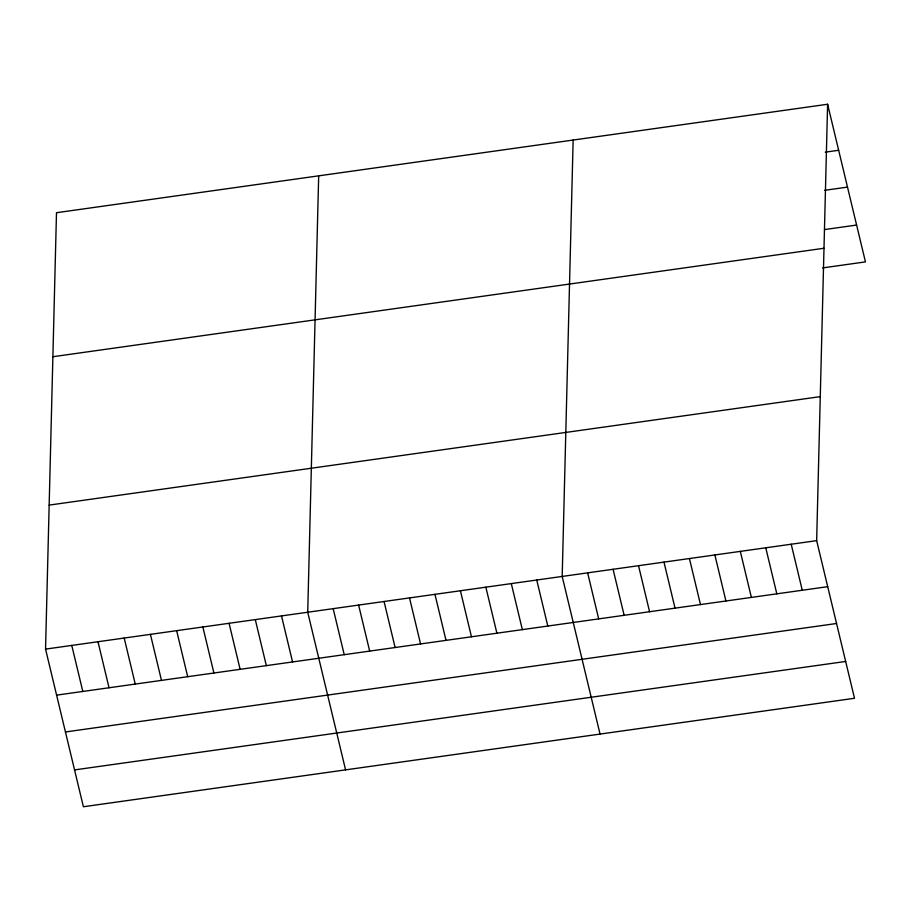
<?xml version="1.0" encoding="UTF-8"?>
<svg xmlns="http://www.w3.org/2000/svg" width="911" height="911" viewBox="0 0 911 911"><rect width="100%" height="100%" fill="white"/><g stroke="black" fill="none" stroke-linecap="round" stroke-linejoin="round"><path stroke-width="1.37" d="M827.609 104.253L816.655 540.644L854.507 698.282L83.391 806.747L45.55 649.11L56.493 212.719L827.609 104.253L865.45 261.89L822.587 267.914M318.679 175.846L307.724 612.238L345.576 769.863M573.144 140.043L562.189 576.435L600.042 734.072M825.264 152.16L838.655 150.281M824.728 190.308L847.492 187.108M824.466 229.583L856.602 225.051M52.884 356.725L823.988 248.259M49.16 505.104L820.276 396.638M45.55 649.11L816.655 540.644M56.596 695.139L827.712 586.673M65.444 731.966L836.549 623.5M74.554 769.909L845.659 661.454M791.215 544.231L802.261 590.248M765.764 547.807L776.81 593.824M740.324 551.383L751.37 597.411M714.873 554.97L725.919 600.987M689.422 558.545L700.479 604.562M663.982 562.121L675.028 608.149M638.531 565.708L649.577 611.725M613.08 569.284L624.137 615.301M587.641 572.86L598.686 618.888M536.75 580.022L547.796 626.039M511.299 583.598L522.345 629.626M485.848 587.174L496.905 633.202M460.408 590.761L471.454 636.778M434.957 594.336L446.014 640.365M409.517 597.912L420.563 643.94M384.066 601.499L395.112 647.516M358.615 605.075L369.672 651.103M333.175 608.65L344.221 654.679M281.51 615.927L292.556 661.944M255.296 619.605L266.342 665.634M229.071 623.295L240.128 669.323M202.857 626.984L213.903 673.013M176.643 630.674L187.689 676.691M150.417 634.363L161.475 680.38M124.203 638.053L135.249 684.07M97.989 641.731L109.035 687.759M71.764 645.421L82.821 691.449"/></g></svg>
